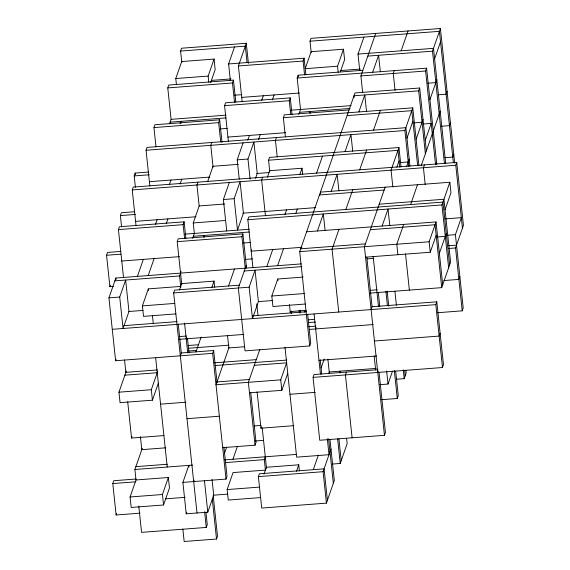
<?xml version="1.0" encoding="UTF-8"?>
<svg xmlns="http://www.w3.org/2000/svg" width="570" height="570" viewBox="0 0 570 570"><rect width="100%" height="100%" fill="white"/><g stroke="black" fill="none" stroke-linecap="round" stroke-linejoin="round"><path stroke-width="0.85" d="M113.451 286.432L109.903 286.703L106.562 255.26L107.552 252.432L120.847 251.413M121.588 226.938L120.377 215.588L121.367 212.753L134.662 211.741M135.404 187.266L134.192 175.916L135.183 173.081L148.478 172.069M123.526 277.626L118.425 229.596L119.408 226.76L184.117 221.83L185.877 238.424M136.045 225.727L132.24 189.924L133.223 187.088L456.755 162.422L463.439 225.3L455.544 247.971L462.22 310.842L437.404 312.738M149.86 186.055L146.055 150.252L147.039 147.416L405.868 127.687L409.951 166.105M155.988 146.789L153.95 127.58L154.933 124.745L219.642 119.814L222.058 142.514M169.554 123.797L171.107 119.344L167.765 87.908L168.756 85.073L233.458 80.135L235.781 101.973M181.802 62.415L180.597 51.065L181.581 48.229L246.29 43.299L248.42 63.384M176.436 84.659L175.788 78.546L181.709 61.546L214.064 59.081L215.175 69.554L210.665 82.515M109.903 286.703L110.395 285.285M180.32 355.815L181.303 352.98L213.657 350.514L212.674 353.35L115.61 360.746L108.934 297.875L115.838 278.039L301.216 263.903M119.714 297.048L125.642 280.048L128.977 311.484L123.056 328.491L119.714 297.048L108.934 297.875M180.056 123.783L180.904 121.353L181.089 123.099M137.413 276.393L143.334 259.386M155.453 224.573L157.149 219.714M169.554 184.089L170.964 180.042M208.791 82.194L208.143 76.081L214.064 59.081M115.61 360.746L116.102 359.328M148.193 275.567L154.114 258.566M166.24 223.754L167.929 218.894M180.056 184.074L181.745 179.222M175.866 313.899L143.512 316.364L142.4 305.883L148.321 288.883L180.676 286.418M230.358 80.548L228.599 63.954L234.519 46.954M158.339 383.197L152.418 400.197L120.063 402.662L118.952 392.181L126.355 370.928M181.752 284.459L177.206 241.666L178.196 238.83L242.906 233.899L246.518 267.957M184.616 238.638L183.127 224.666L184.117 221.83M197.933 182.158L196.942 184.986L199.172 205.948L193.251 222.948L194.363 233.429L192.674 238.288M211.748 142.486L210.765 145.314L213.08 167.145M220.697 141.859L218.659 122.643L219.642 119.814M228.378 141.446L224.58 105.642L225.563 102.807L290.272 97.876L292.032 114.47M234.512 102.187L232.474 82.971L233.458 80.135M242.193 101.773L238.395 65.97L246.29 43.299M207.63 181.659L212.988 166.276L238.345 164.338M197.013 513L173.643 292.937L174.627 290.109L239.336 285.171M180.768 287.287L179.564 275.937L181.11 271.484M179.408 290.059L181.659 283.582L214.014 281.117L214.662 287.23M140.056 513.171L116.123 514.995L112.782 483.559L113.765 480.724L135.931 479.035M163.904 435.587L131.549 438.052L132.041 436.641M203.597 237.063L204.16 235.439L204.345 237.191M152.418 400.197L151.307 389.716L157.719 371.298M226.718 230.964L223.376 199.529L229.297 182.521M239.236 179.066L237.191 159.849L243.112 142.849M116.123 514.995L116.615 513.577M247.793 140.291L249.482 135.432M261.609 100.619L263.297 95.76M136.002 479.969L168.357 477.503L169.468 487.984L163.547 504.984L131.193 507.45L130.081 496.976L136.002 479.969L134.891 469.495L142.286 448.241M234.163 198.702L240.084 181.702L243.426 213.137L237.498 230.138L234.163 198.702L223.376 199.529M250.109 179.115L247.979 159.03L253.899 142.03L257.241 173.465L255.545 178.325M186.24 338.808L186.732 337.397M258.581 139.472L260.269 134.613M272.396 99.8L274.084 94.941M211.755 287.594L214.014 281.117M195.923 352.032L201.139 337.055M245.257 268.171L241.915 236.735L242.906 233.899M252.938 267.757L247.836 219.728L248.826 216.899L442.94 202.101L449.623 264.972M262.642 177.22L261.651 180.056L265.456 215.859M269.767 171.57L268.563 160.22L269.546 157.384L398.957 147.523L401.031 167.003M276.457 137.548L275.467 140.384L277.227 156.978M285.406 136.921L283.361 117.712L284.352 114.876L349.054 109.946M290.764 114.684L289.282 100.712L290.272 97.876M298.822 114.335L300.518 109.476L297.177 78.04L298.167 75.204L362.869 70.274M304.587 75.005L303.097 61.04L304.088 58.204L228.599 63.954M311.213 52.554L310.009 41.197L310.992 38.368L440.411 28.5L454.703 163.106M228.549 285.998L234.469 268.99M267.416 177.177L269.674 170.701L302.029 168.236L302.677 174.349M163.547 504.984L162.436 494.511L168.357 477.503M246.24 265.335L238.345 288.007L245.022 350.878L309.731 345.947L310.714 343.112L307.658 314.298M251.669 249.753L251.178 251.171L301.893 247.302M249.133 287.187L255.054 270.18L258.388 301.615L252.467 318.623L249.133 287.187L173.643 292.937M309.752 113.109L310.315 111.485L310.5 113.238M228.983 347.543L216.009 384.786L280.718 379.855L286.639 362.848L254.284 365.313M212.047 479.455L213.714 495.173L207.793 512.173L186.226 513.819L182.892 482.384L188.812 465.384L188.998 467.129M266.824 266.525L272.745 249.525M284.865 214.705L286.56 209.853M299.77 174.712L302.029 168.236M337.554 66.213L343.475 49.212L311.12 51.678L305.199 68.685L337.554 66.213L338.202 72.326M193.672 481.565L194.163 480.147M186.226 513.819L186.789 512.202M340.354 71.834L344.586 59.693L343.475 49.212M277.604 265.706L283.525 248.698M295.937 213.073L297.348 209.026M305.278 304.031L272.923 306.496L271.812 296.022L277.733 279.015L303.09 277.084M316.564 173.109L322.485 156.109M359.77 70.68L358.01 54.093L363.931 37.086M259.785 349.524L248.363 382.32L255.039 445.191L222.685 447.657M224.409 453.606L226.661 447.129M309.731 345.947L299.713 251.634L354.975 92.946L419.684 88.008L426.36 150.886M362.684 92.767L360.895 75.938L375.701 33.431M138.781 506.167L141.567 532.366L206.276 527.435L207.259 524.6L205.962 512.373M182.892 482.384L226.026 479.092L227.017 476.264L223.91 447.037M232.938 459.256L237.448 446.303M260.604 497.589L228.249 500.054L227.138 489.573L233.059 472.573L265.413 470.107L264.302 459.627L265.285 456.791M317.405 230.978L323.325 213.978L325.092 230.565M331.22 191.306L337.141 174.299L338.908 190.893M345.035 151.634L350.956 134.627L352.723 151.221M358.851 111.955L364.772 94.955L366.539 111.549M372.666 72.283L378.587 55.283L380.354 71.87M182.849 529.103L184.167 541.5L216.522 539.035L217.505 536.199L213.18 495.465M255.039 445.191L256.03 442.356L250.757 392.766M293.315 425.726L260.96 428.191L261.459 426.773M304.259 312.246L304.822 310.629M249.475 392.794L281.829 390.329L287.75 373.329M338.972 229.332L332.068 249.168L338.744 312.046M345.883 209.496L352.787 189.66M359.698 169.824L366.61 149.988M373.514 130.152L380.425 110.316M394.241 70.637L393.25 73.473L395.039 90.302M401.145 50.801L408.056 30.965M329.959 439.42L334.319 480.46L326.425 503.132L261.716 508.07L258.381 476.627L259.364 473.798L324.073 468.861L327.415 500.296M264.003 474.155L266.404 467.272L298.751 464.807L299.407 470.92M315.652 328.947L316.143 327.529M379.043 372.274L385.441 432.495L384.451 435.323L319.749 440.261L313.072 377.383L314.056 374.554L377.889 369.688M321.088 368.028L324.195 359.121M385.142 187.195L364.422 246.703L384.451 435.323M398.957 147.523L391.063 170.188L392.851 187.017M408.683 166.319L404.878 130.516L412.773 107.844L283.361 117.712M425.377 153.715L418.694 90.844L419.684 88.008M435.53 164.445L425.605 71.008L426.588 68.172L297.177 78.04M444.457 163.633L432.509 51.172L440.411 28.5M396.827 167.309L399.086 160.833M406.98 138.161L412.901 121.161M434.611 58.817L440.532 41.809M328.676 373.599L329.239 371.982L376.214 368.398M296.5 471.283L298.751 464.807M382.114 226.048L388.035 209.04L389.795 225.635M406.531 166.811L409.21 159.123M416.114 139.287L423.026 119.451M429.93 99.608L436.841 79.772M339.456 372.78L340.019 371.163L340.204 372.908M425.249 140.405L431.169 123.405L423.296 124.004M346.41 372.082L345.42 374.918L352.103 437.796M313.286 469.687L318.366 455.109M371.099 309.581L372.082 306.745L366.816 257.156M421.145 165.863L440.175 111.214M447.087 91.371L446.096 94.207L438.123 94.82M403.681 224.402L396.777 244.238L397.889 254.719M410.592 204.566L417.497 184.73M424.408 164.894L423.417 167.722L425.206 184.552M326.425 503.132L323.083 471.696L330.978 449.025M435.865 164.609L436.606 162.486M450.421 122.814L449.438 125.642L441.458 126.255M332.26 464.066L340.24 463.46L347.151 443.624L346.596 438.387M377.775 372.452L378.266 371.034M453.763 154.249L452.78 157.085L444.799 157.69M365.534 257.184L430.243 252.254L429.125 241.773L436.036 221.937L306.624 231.798M448.633 267.807L441.957 204.929L449.851 182.258L320.44 192.126L320.625 193.9M462.448 228.135L455.772 165.257L456.755 162.422M430.243 252.254L436.164 235.246M445.042 209.746L450.963 192.738L449.851 182.258M379.727 384.686L388.02 384.052L392.538 371.099M439.37 253.372L446.282 233.536M381.33 399.705L397.283 398.487L398.273 395.651L395.673 371.205M396.321 379.25L404.194 378.651L406.168 372.98L405.883 370.365M462.22 310.842L463.203 308.007L455.416 234.655L461.337 217.655L445.598 218.852M313.072 377.383L442.484 367.522L435.808 304.644L436.791 301.815L372.082 306.745M369.93 293.115L441.729 287.643L450.606 262.136L443.93 199.265L379.221 204.195M440.133 333.251L439.142 336.079L374.44 341.017M459.869 276.571L458.878 279.407L443.809 280.554M442.484 367.522L443.467 364.686L436.791 301.815M180.597 51.065L245.299 46.134L247.066 62.721M310.009 41.197L439.42 31.336L453.342 162.393M358.01 54.093L433.499 48.336L445.726 163.462M238.395 65.97L303.097 61.04M367.807 56.102L432.509 51.172M175.788 78.546L208.143 76.081M211.413 80.406L230.914 78.924M340.824 70.545L360.326 69.056M167.765 87.908L232.474 82.971M360.895 75.938L425.605 71.008M234.42 95.204L241.887 94.634M241.73 97.406L299.35 93.017M427.557 83.241L435.851 82.607M224.58 105.642L289.282 100.712M418.694 90.844L353.991 95.774L354.177 97.52M171.107 119.344L226.062 115.154M290.899 110.21L351.042 105.628M170.117 122.172L225.962 117.919M299.528 112.311L350.051 108.457M153.95 127.58L218.659 122.643M347.08 115.61L411.789 110.68L417.618 165.585M220.198 128.92L227.195 128.385M227.915 137.078L285.627 132.682M413.742 122.913L422.035 122.279M146.055 150.252L404.878 130.516M237.191 159.849L247.979 159.03M268.563 160.22L397.974 150.352L399.762 167.181M134.192 175.916L149.262 174.769M149.397 181.688L209.732 177.085M256.65 173.508L269.054 172.56M400.24 162.564L408.22 161.951M132.24 189.924L455.772 165.257M319.449 194.961L384.159 190.031M199.172 205.948L224.53 204.017M120.377 215.588L135.446 214.441M135.575 221.36L195.909 216.757M242.834 213.18L315.709 207.63M193.251 222.948L225.606 220.483M118.425 229.596L183.127 224.666M247.836 219.728L441.957 204.929M184.744 234.163L249.318 229.24M193.38 236.265L249.218 232.004M177.206 241.666L241.915 236.735M370.343 229.703L435.045 224.765L441.729 287.643M243.454 243.012L250.451 242.478M106.562 255.26L120.747 254.184M447.543 235.253L455.416 234.655M121.759 261.031L179.472 256.635M437.318 236.978L445.298 236.372M300.704 248.805L365.406 243.867M299.713 251.634L429.125 241.773M245.406 259.414L252.403 258.88M448.554 245.741L456.527 245.136M448.447 248.513L455.544 247.971M367.201 258.873L373.834 258.367M114.855 280.868L179.564 275.937M244.266 271.007L301.886 266.61M142.4 305.883L174.755 303.418M271.812 296.022L304.166 293.55M370.03 290.351L377.176 289.802M128.827 311.498L143.013 310.415M258.246 301.63L272.424 300.547M290.208 311.576L306.161 310.358M123.897 325.662L177.078 321.608M252.424 315.865L306.489 311.747M112.276 329.31L435.808 304.644M308.434 319.806L314.555 319.343M308.32 322.577L315.317 322.043M179.358 336.578L186.354 336.043M308.769 326.71L315.766 326.175M179.244 339.342L243.853 334.419M309.531 329.41L373.264 324.551M187.965 345.541L198.46 344.743M188.727 348.242L228.955 345.178M188.613 351.013L196.486 350.415M244.58 346.745L228.841 347.942L227.523 335.545M214.284 362.848L256.258 359.649M157.334 369.944L125.856 372.345L124.538 359.948M215.047 365.548L286.753 360.083M124.873 375.181L157.227 372.716M318.993 360.382L376.606 355.993M216.999 381.95L249.346 379.485M118.952 392.181L151.307 389.716M160.562 404.151L185.92 402.221M289.973 394.283L315.331 392.352M186.996 418.686L219.35 416.221M254.078 425.954L261.074 425.42M165.727 447.828L141.795 449.659L140.405 436.556M255.253 441.009L263.34 440.389M135.874 466.659L167.352 464.258M224.516 459.897L296.315 454.425M134.891 469.495L192.596 465.091M225.3 462.598L264.302 459.627M112.782 483.559L135.831 481.8M258.381 476.627L323.083 471.696M130.081 496.976L162.436 494.511M227.138 489.573L259.493 487.108M165.706 498.836L185.207 497.346M213.572 495.188L227.751 494.105M426.588 68.172L436.791 164.231M436.036 221.937L442.712 284.808M412.773 107.844L418.9 165.478M405.519 253.8L409.374 290.109M404.615 370.5L405.177 375.815M394.917 291.327L396.399 305.299M403.254 369.795L404.194 378.651M387.173 291.156L388.769 306.211M385.904 291.334L387.408 305.506M394.312 370.543L397.283 398.487M378.288 292.36L379.77 306.332M386.631 370.956L388.02 384.052M373.165 256.265L378.501 306.546M374.176 356.058L375.659 370.03M304.088 58.204L305.848 74.791M338.908 438.793L341.231 460.624M337.647 439.007L340.24 463.46M298.167 75.204L298.352 76.95M327.871 359.143L329.282 372.424M320.212 359.763L321.715 373.934M328.605 438.757L333.336 483.296M314.077 314.099L320.447 374.105M327.315 438.75L329.004 454.696L296.656 457.161L284.993 347.351M300.362 310.158L300.639 312.816M299.086 310.337L299.371 312.994M291.427 310.956L291.712 313.614M289.467 304.587L290.351 312.902M277.733 279.015L277.918 280.761M280.718 379.855L281.829 390.329M256.771 303.86L257.996 315.367M262.228 427.977L266.496 468.148M257.106 391.882L260.96 428.191M213.657 350.514L217.042 382.392M212.674 353.35L226.026 479.092M212.289 499.185L216.522 539.035M204.459 480.738L207.793 512.173M187.509 338.637L189.012 352.802M184.566 323.09L187.744 352.98M204.602 511.718L206.276 527.435M178.246 324.166L181.303 352.98M152.461 315.737L153.323 323.831M148.321 288.883L148.506 290.629M155.674 358.103L167.238 467.022M135.183 173.081L135.368 174.826M115.838 278.039L116.024 279.785M127.694 401.75L131.549 438.052"/></g></svg>
